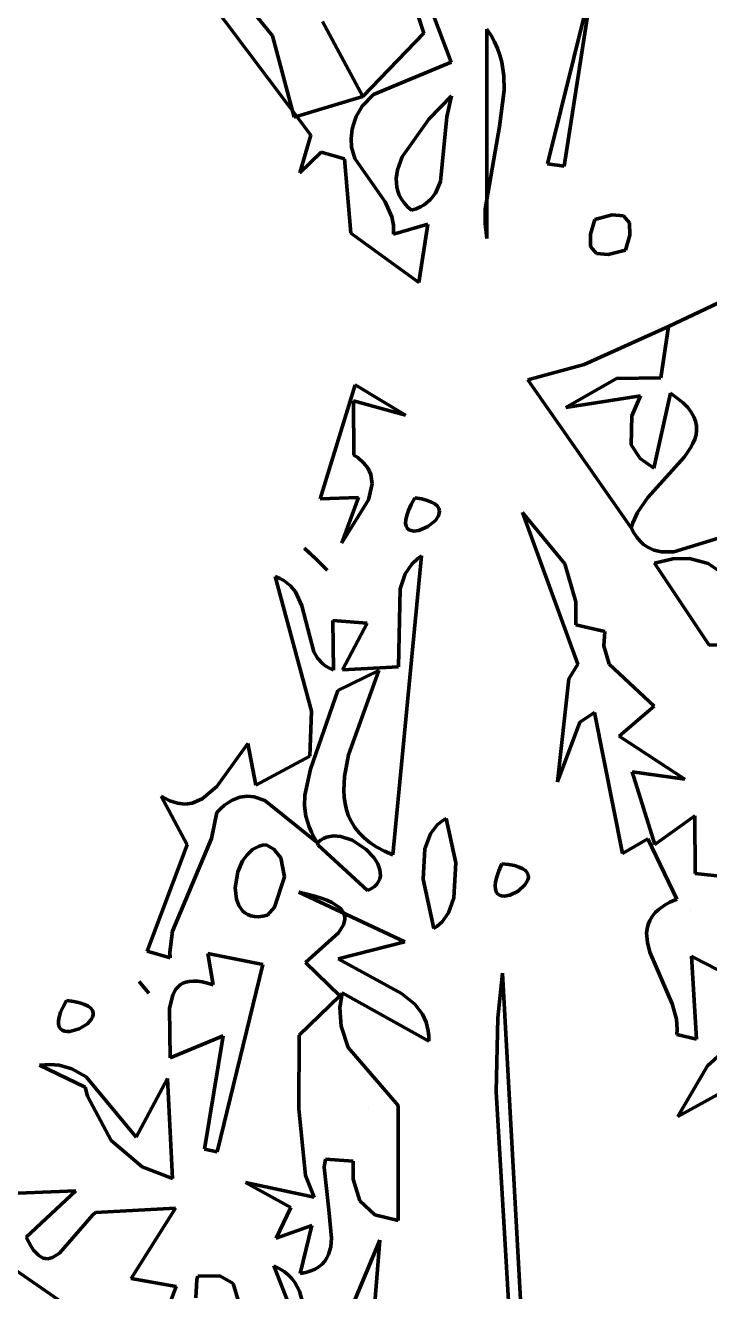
# Model space of a CAD drawing. Header units: millimetres. Extents: x 0 to 10.4, y 0 to 8.2.
# Drawn here: x 9.227 to 9.641, y 1.764 to 2.532 of the extents above; entities that cross this region are included whole.
import ezdxf

# ---------------------------------------------------------------- set-up
doc = ezdxf.new("R2010")
doc.units = ezdxf.units.MM
for name, color, linetype, lineweight in [('color#000000ff', 7, 'CONTINUOUS', 100), ('color#929292ff', 7, 'CONTINUOUS', 100), ('color#ffffffff', 7, 'CONTINUOUS', 100)]:
    doc.layers.add(name, color=color, linetype=linetype, lineweight=lineweight)

msp = doc.modelspace()

# ---------------------------------------------------------------- linework, layer by layer
at = {"layer": 'color#000000ff'}
for p, q in [((9.39968, 2.46523), (9.29667, 2.60199)), ((9.46821, 2.52707), (9.44511, 2.59799)), ((9.35009, 2.55803), (9.37653, 2.52542)), ((9.46698, 2.55631), (9.48471, 2.5094)), ((9.54321, 2.44785), (9.56726, 2.54451)), ((9.56822, 2.54257), (9.55318, 2.44632)), ((9.43113, 2.48864), (9.46821, 2.52707)), ((9.50631, 2.5295), (9.50893, 2.52562)), ((9.50645, 2.40246), (9.50631, 2.5295)), ((9.50893, 2.52562), (9.51113, 2.52167)), ((9.37653, 2.52542), (9.38962, 2.47614)), ((9.51113, 2.52167), (9.51293, 2.51766)), ((9.51293, 2.51766), (9.51436, 2.51359)), ((9.51436, 2.51359), (9.51545, 2.50946)), ((9.48471, 2.5094), (9.43767, 2.4898)), ((9.51545, 2.50946), (9.51669, 2.50105)), ((9.51669, 2.50105), (9.51688, 2.49244)), ((9.38962, 2.47614), (9.43113, 2.48864)), ((9.43767, 2.4898), (9.43088, 2.48284)), ((9.47133, 2.47477), (9.4849, 2.48899)), ((9.4849, 2.48899), (9.48224, 2.47634)), ((9.51688, 2.49244), (9.51407, 2.47032)), ((9.43088, 2.48284), (9.42722, 2.47652)), ((9.42722, 2.47652), (9.42559, 2.47171)), ((9.45514, 2.452), (9.47133, 2.47477)), ((9.48224, 2.47634), (9.47828, 2.43698)), ((9.3931, 2.44229), (9.39968, 2.46523)), ((9.42479, 2.4687), (9.42406, 2.4631)), ((9.42559, 2.47171), (9.42479, 2.4687)), ((9.51407, 2.47032), (9.50529, 2.42035)), ((9.42406, 2.4631), (9.42438, 2.45798)), ((9.42438, 2.45798), (9.42646, 2.45103)), ((9.40588, 2.45487), (9.3931, 2.44229)), ((9.42014, 2.45078), (9.40588, 2.45487)), ((9.42399, 2.40569), (9.42014, 2.45078)), ((9.42646, 2.45103), (9.44482, 2.42477)), ((9.45224, 2.44406), (9.45514, 2.452)), ((9.45145, 2.43884), (9.45224, 2.44406)), ((9.55318, 2.44632), (9.54321, 2.44785)), ((9.45175, 2.43372), (9.45145, 2.43884)), ((9.45236, 2.43123), (9.45175, 2.43372)), ((9.47828, 2.43698), (9.47522, 2.43009)), ((9.4533, 2.42878), (9.45236, 2.43123)), ((9.45458, 2.42639), (9.4533, 2.42878)), ((9.45624, 2.42406), (9.45458, 2.42639)), ((9.47226, 2.4262), (9.46842, 2.42298)), ((9.47522, 2.43009), (9.47226, 2.4262)), ((9.44482, 2.42477), (9.44889, 2.41573)), ((9.45828, 2.4218), (9.45624, 2.42406)), ((9.46074, 2.41962), (9.45828, 2.4218)), ((9.46357, 2.42052), (9.46074, 2.41962)), ((9.46613, 2.42165), (9.46357, 2.42052)), ((9.46842, 2.42298), (9.46613, 2.42165)), ((9.50529, 2.42035), (9.50535, 2.41135)), ((9.44889, 2.41573), (9.44986, 2.41066)), ((9.44986, 2.41066), (9.4499, 2.40513)), ((9.4499, 2.40513), (9.47066, 2.41123)), ((9.47066, 2.41123), (9.46523, 2.37592)), ((9.50535, 2.41135), (9.50645, 2.40246)), ((9.46523, 2.37592), (9.42399, 2.40569)), ((9.56534, 2.32606), (9.61644, 2.34917)), ((9.61644, 2.34917), (9.61185, 2.31806)), ((9.53131, 2.3168), (9.56534, 2.32606)), ((9.40537, 2.24469), (9.42659, 2.31378)), ((9.42659, 2.31378), (9.45717, 2.2955)), ((9.59392, 2.22706), (9.53131, 2.3168)), ((9.58507, 2.31774), (9.55434, 2.30002)), ((9.61185, 2.31806), (9.58507, 2.31774)), ((9.45717, 2.2955), (9.4256, 2.30409)), ((9.4256, 2.30409), (9.4258, 2.27123)), ((9.55434, 2.30002), (9.59957, 2.30717)), ((9.59957, 2.30717), (9.59433, 2.29506)), ((9.60764, 2.26327), (9.61768, 2.30872)), ((9.61768, 2.30872), (9.62186, 2.30579)), ((9.62186, 2.30579), (9.62534, 2.30291)), ((9.62534, 2.30291), (9.62815, 2.30006)), ((9.62815, 2.30006), (9.63034, 2.29725)), ((9.63034, 2.29725), (9.63193, 2.29447)), ((9.59433, 2.29506), (9.59396, 2.27747)), ((9.63193, 2.29447), (9.63298, 2.29172)), ((9.63298, 2.29172), (9.63351, 2.289)), ((9.63351, 2.289), (9.63357, 2.28629)), ((9.63243, 2.28093), (9.6313, 2.27826)), ((9.6332, 2.28361), (9.63243, 2.28093)), ((9.63357, 2.28629), (9.6332, 2.28361)), ((9.59396, 2.27747), (9.59936, 2.26918)), ((9.62986, 2.2756), (9.62616, 2.27027)), ((9.6313, 2.27826), (9.62986, 2.2756)), ((9.4258, 2.27123), (9.42812, 2.26968)), ((9.42812, 2.26968), (9.43184, 2.26644)), ((9.43184, 2.26644), (9.43444, 2.26302)), ((9.59936, 2.26918), (9.60764, 2.26327)), ((9.62616, 2.27027), (9.60396, 2.24543)), ((9.43444, 2.26302), (9.43604, 2.25945)), ((9.43604, 2.25945), (9.43679, 2.25385)), ((9.43679, 2.25385), (9.43456, 2.24416)), ((9.42858, 2.24561), (9.40537, 2.24469)), ((9.41856, 2.21805), (9.42858, 2.24561)), ((9.43456, 2.24416), (9.41856, 2.21805)), ((9.60396, 2.24543), (9.59777, 2.2365)), ((9.52807, 2.23645), (9.55368, 2.20535)), ((9.56156, 2.14452), (9.52807, 2.23645)), ((9.59777, 2.2365), (9.59488, 2.23027)), ((9.59488, 2.23027), (9.59392, 2.22706)), ((9.46674, 2.21024), (9.4495, 2.02898)), ((9.45686, 2.19921), (9.46087, 2.20514)), ((9.46087, 2.20514), (9.46456, 2.20864)), ((9.46456, 2.20864), (9.46674, 2.21024)), ((9.55368, 2.20535), (9.5603, 2.18227)), ((9.60814, 2.20568), (9.61907, 2.20836)), ((9.64123, 2.15596), (9.60814, 2.20568)), ((9.61907, 2.20836), (9.62918, 2.20852)), ((9.62918, 2.20852), (9.64059, 2.20554)), ((9.64059, 2.20554), (9.65413, 2.19628)), ((9.40011, 2.11604), (9.37806, 2.19755)), ((9.37806, 2.19755), (9.38081, 2.19643)), ((9.38081, 2.19643), (9.38325, 2.19513)), ((9.45382, 2.19026), (9.45686, 2.19921)), ((9.38325, 2.19513), (9.38729, 2.19205)), ((9.38729, 2.19205), (9.39037, 2.18841)), ((9.39037, 2.18841), (9.39433, 2.17989)), ((9.45283, 2.14282), (9.45382, 2.19026)), ((9.5603, 2.18227), (9.56033, 2.16833)), ((9.39433, 2.17989), (9.40142, 2.15202)), ((9.4135, 2.1409), (9.41313, 2.17093)), ((9.41313, 2.17093), (9.43385, 2.16936)), ((9.43385, 2.16936), (9.41896, 2.14097)), ((9.56033, 2.16833), (9.57801, 2.16438)), ((9.57801, 2.16438), (9.57737, 2.15567)), ((9.70397, 2.15856), (9.64123, 2.15596)), ((9.40142, 2.15202), (9.40376, 2.14815)), ((9.57737, 2.15567), (9.58053, 2.14453)), ((9.40376, 2.14815), (9.4069, 2.14478)), ((9.4069, 2.14478), (9.40882, 2.14332)), ((9.40882, 2.14332), (9.41102, 2.14202)), ((9.41102, 2.14202), (9.4135, 2.1409)), ((9.41896, 2.14097), (9.45283, 2.14282)), ((9.55617, 2.13553), (9.56156, 2.14452)), ((9.58053, 2.14453), (9.60774, 2.11909)), ((9.44095, 2.14056), (9.41606, 2.12848)), ((9.43801, 2.13274), (9.44095, 2.14056)), ((9.54924, 2.0731), (9.55617, 2.13553)), ((9.41606, 2.12848), (9.39941, 2.08082)), ((9.4225, 2.08946), (9.43801, 2.13274)), ((9.60774, 2.11909), (9.58655, 2.10089)), ((9.39904, 2.08879), (9.40011, 2.11604)), ((9.57158, 2.11512), (9.56271, 2.10942)), ((9.58871, 2.02974), (9.57158, 2.11512)), ((9.56271, 2.10942), (9.54924, 2.0731)), ((9.34274, 2.07035), (9.36155, 2.09651)), ((9.36155, 2.09651), (9.36638, 2.07112)), ((9.58655, 2.10089), (9.62646, 2.07487)), ((9.36638, 2.07112), (9.39904, 2.08879)), ((9.42007, 2.07641), (9.4225, 2.08946)), ((9.39941, 2.08082), (9.39604, 2.06503)), ((9.41965, 2.06801), (9.42007, 2.07641)), ((9.62646, 2.07487), (9.59447, 2.07931)), ((9.59447, 2.07931), (9.60832, 2.03521)), ((9.33377, 2.06283), (9.34274, 2.07035)), ((9.39604, 2.06503), (9.39593, 2.05869)), ((9.41988, 2.06394), (9.41965, 2.06801)), ((9.32473, 2.03498), (9.30905, 2.06458)), ((9.30905, 2.06458), (9.31163, 2.06299)), ((9.31163, 2.06299), (9.31414, 2.06173)), ((9.31414, 2.06173), (9.31894, 2.06015)), ((9.31894, 2.06015), (9.32348, 2.05972)), ((9.32348, 2.05972), (9.32777, 2.06031)), ((9.32777, 2.06031), (9.33377, 2.06283)), ((9.34744, 2.05906), (9.34509, 2.05703)), ((9.34976, 2.06074), (9.34744, 2.05906)), ((9.35205, 2.06208), (9.34976, 2.06074)), ((9.35657, 2.06382), (9.35205, 2.06208)), ((9.36101, 2.06441), (9.35657, 2.06382)), ((9.36536, 2.064), (9.36101, 2.06441)), ((9.37176, 2.0618), (9.36536, 2.064)), ((9.40378, 2.03627), (9.37176, 2.0618)), ((9.39593, 2.05869), (9.39674, 2.05232)), ((9.42044, 2.05998), (9.41988, 2.06394)), ((9.42135, 2.05613), (9.42044, 2.05998)), ((9.34272, 2.05462), (9.33946, 2.03881)), ((9.34509, 2.05703), (9.34272, 2.05462)), ((9.39674, 2.05232), (9.39863, 2.04593)), ((9.42263, 2.05242), (9.42135, 2.05613)), ((9.42431, 2.04885), (9.42263, 2.05242)), ((9.60832, 2.03521), (9.63252, 2.05255)), ((9.63252, 2.05255), (9.63273, 2.01765)), ((9.39863, 2.04593), (9.40002, 2.04272)), ((9.40002, 2.04272), (9.40173, 2.0395)), ((9.42642, 2.04544), (9.42431, 2.04885)), ((9.42899, 2.04219), (9.42642, 2.04544)), ((9.43203, 2.03913), (9.42899, 2.04219)), ((9.30058, 1.97058), (9.32473, 2.03498)), ((9.33946, 2.03881), (9.31588, 1.98268)), ((9.3683, 2.03415), (9.37043, 2.03476)), ((9.37043, 2.03476), (9.37267, 2.03506)), ((9.37267, 2.03506), (9.37728, 2.03229)), ((9.40173, 2.0395), (9.40378, 2.03627)), ((9.40378, 2.03627), (9.40548, 2.03775)), ((9.40419, 2.03476), (9.40378, 2.03627)), ((9.43413, 2.00729), (9.40419, 2.03476)), ((9.40548, 2.03775), (9.40732, 2.03888)), ((9.40732, 2.03888), (9.40929, 2.03968)), ((9.40929, 2.03968), (9.41351, 2.0404)), ((9.41351, 2.0404), (9.41797, 2.04003)), ((9.41797, 2.04003), (9.42474, 2.03779)), ((9.42474, 2.03779), (9.43302, 2.03241)), ((9.43558, 2.03627), (9.43203, 2.03913)), ((9.43966, 2.03362), (9.43558, 2.03627)), ((9.6039, 2.03872), (9.58871, 2.02974)), ((9.62149, 2.00202), (9.6039, 2.03872)), ((9.35836, 2.0252), (9.36111, 2.02901)), ((9.36111, 2.02901), (9.36443, 2.03206)), ((9.36443, 2.03206), (9.3683, 2.03415)), ((9.37728, 2.03229), (9.38142, 2.02715)), ((9.38142, 2.02715), (9.38382, 2.01565)), ((9.43302, 2.03241), (9.43792, 2.02723)), ((9.43792, 2.02723), (9.44024, 2.02351)), ((9.44429, 2.03118), (9.43966, 2.03362)), ((9.4495, 2.02898), (9.44429, 2.03118)), ((9.3554, 2.01852), (9.35836, 2.0252)), ((9.44024, 2.02351), (9.44161, 2.01976)), ((9.44161, 2.01976), (9.44185, 2.01611)), ((9.35381, 2.00892), (9.3554, 2.01852)), ((9.38382, 2.01565), (9.37776, 1.99727)), ((9.4408, 2.01271), (9.43974, 2.01116)), ((9.4415, 2.01437), (9.4408, 2.01271)), ((9.44185, 2.01611), (9.4415, 2.01437)), ((9.63273, 2.01765), (9.66295, 2.01427)), ((9.35454, 2.00213), (9.35381, 2.00892)), ((9.39242, 2.00628), (9.45677, 1.97623)), ((9.39755, 2.00512), (9.39242, 2.00628)), ((9.40208, 2.00391), (9.39755, 2.00512)), ((9.40604, 2.00265), (9.40208, 2.00391)), ((9.43642, 2.00843), (9.43413, 2.00729)), ((9.43829, 2.00973), (9.43642, 2.00843)), ((9.43974, 2.01116), (9.43829, 2.00973)), ((9.35601, 1.99819), (9.35454, 2.00213)), ((9.35831, 1.99497), (9.35601, 1.99819)), ((9.37776, 1.99727), (9.37338, 1.99235)), ((9.40945, 2.00135), (9.40604, 2.00265)), ((9.41235, 2), (9.40945, 2.00135)), ((9.41475, 1.99861), (9.41235, 2)), ((9.41669, 1.99719), (9.41475, 1.99861)), ((9.41819, 1.99573), (9.41669, 1.99719)), ((9.60848, 1.99387), (9.61089, 1.99608)), ((9.61089, 1.99608), (9.61384, 1.99818)), ((9.61384, 1.99818), (9.61736, 2.00016)), ((9.61736, 2.00016), (9.62149, 2.00202)), ((9.35978, 1.99369), (9.35831, 1.99497)), ((9.36147, 1.99267), (9.35978, 1.99369)), ((9.36338, 1.99193), (9.36147, 1.99267)), ((9.36553, 1.99151), (9.36338, 1.99193)), ((9.3679, 1.99142), (9.36553, 1.99151)), ((9.37052, 1.99169), (9.3679, 1.99142)), ((9.37338, 1.99235), (9.37052, 1.99169)), ((9.41928, 1.99424), (9.41819, 1.99573)), ((9.41999, 1.99273), (9.41928, 1.99424)), ((9.41953, 1.98649), (9.42036, 1.98964)), ((9.42034, 1.9912), (9.41999, 1.99273)), ((9.42036, 1.98964), (9.42034, 1.9912)), ((9.60412, 1.98663), (9.60512, 1.98914)), ((9.60512, 1.98914), (9.60657, 1.99156)), ((9.60657, 1.99156), (9.60848, 1.99387)), ((9.62979, 1.99521), (9.62979, 1.99521)), ((9.31588, 1.98268), (9.3143, 1.96991)), ((9.39638, 1.96364), (9.41647, 1.98171)), ((9.41647, 1.98171), (9.41953, 1.98649)), ((9.60326, 1.98135), (9.6035, 1.98403)), ((9.60372, 1.97577), (9.60326, 1.98135)), ((9.6035, 1.98403), (9.60412, 1.98663)), ((9.45677, 1.97623), (9.41636, 1.96597)), ((9.60522, 1.96994), (9.60372, 1.97577)), ((9.31435, 1.96658), (9.30058, 1.97058)), ((9.3143, 1.96991), (9.31435, 1.96658)), ((9.33717, 1.96904), (9.37065, 1.96246)), ((9.34047, 1.95003), (9.33717, 1.96904)), ((9.41636, 1.96597), (9.45467, 1.94486)), ((9.6187, 1.93868), (9.60522, 1.96994)), ((9.6319, 1.96673), (9.63049, 1.96746)), ((9.63049, 1.96746), (9.63345, 1.91713)), ((9.68335, 1.94029), (9.6319, 1.96673)), ((9.37065, 1.96246), (9.343, 1.84889)), ((9.41719, 1.9435), (9.39638, 1.96364)), ((9.29561, 1.95213), (9.30156, 1.94498)), ((9.29911, 1.94792), (9.29561, 1.95213)), ((9.3179, 1.94749), (9.32049, 1.95008)), ((9.32049, 1.95008), (9.32209, 1.95105)), ((9.32209, 1.95105), (9.32393, 1.95178)), ((9.32393, 1.95178), (9.326, 1.95224)), ((9.326, 1.95224), (9.32833, 1.95243)), ((9.32833, 1.95243), (9.33093, 1.95232)), ((9.33093, 1.95232), (9.3338, 1.9519)), ((9.3338, 1.9519), (9.33698, 1.95114)), ((9.33698, 1.95114), (9.34047, 1.95003)), ((9.51316, 1.93018), (9.51582, 1.95711)), ((9.51582, 1.95711), (9.53034, 1.6953)), ((9.30156, 1.94498), (9.29911, 1.94792)), ((9.31411, 1.9358), (9.31605, 1.94415)), ((9.31605, 1.94415), (9.3179, 1.94749)), ((9.39255, 1.91951), (9.41719, 1.9435)), ((9.41867, 1.94519), (9.41729, 1.93617)), ((9.47119, 1.91606), (9.41867, 1.94519)), ((9.45467, 1.94486), (9.46282, 1.93831)), ((9.31435, 1.90595), (9.31411, 1.9358)), ((9.41729, 1.93617), (9.41801, 1.92497)), ((9.46282, 1.93831), (9.46744, 1.93226)), ((9.62131, 1.92921), (9.6187, 1.93868)), ((9.64012, 1.90103), (9.68335, 1.94029)), ((9.46744, 1.93226), (9.46959, 1.92754)), ((9.46959, 1.92754), (9.47088, 1.92216)), ((9.51205, 1.88526), (9.51316, 1.93018)), ((9.62182, 1.92304), (9.62131, 1.92921)), ((9.34663, 1.9193), (9.31435, 1.90595)), ((9.33533, 1.85054), (9.34663, 1.9193)), ((9.39238, 1.87496), (9.39255, 1.91951)), ((9.41801, 1.92497), (9.4223, 1.91217)), ((9.47088, 1.92216), (9.47116, 1.91921)), ((9.47116, 1.91921), (9.47119, 1.91606)), ((9.6216, 1.92001), (9.62182, 1.92304)), ((9.63345, 1.91713), (9.6216, 1.92001)), ((9.4223, 1.91217), (9.45269, 1.87702)), ((9.23523, 1.90143), (9.24151, 1.90182)), ((9.26284, 1.88814), (9.23523, 1.90143)), ((9.24151, 1.90182), (9.2472, 1.90137)), ((9.2472, 1.90137), (9.25478, 1.8993)), ((9.25478, 1.8993), (9.26341, 1.89436)), ((9.62211, 1.87032), (9.64012, 1.90103)), ((9.26341, 1.89436), (9.29377, 1.85779)), ((9.29377, 1.85779), (9.31273, 1.89341)), ((9.31273, 1.89341), (9.31579, 1.83263)), ((9.66028, 1.89128), (9.62211, 1.87032)), ((9.26435, 1.88267), (9.26284, 1.88814)), ((9.27871, 1.85585), (9.26435, 1.88267)), ((9.52328, 1.69643), (9.51205, 1.88526)), ((9.39648, 1.83449), (9.39238, 1.87496)), ((9.43467, 1.87494), (9.43467, 1.87494)), ((9.45269, 1.87702), (9.45268, 1.80729)), ((9.29741, 1.83987), (9.27871, 1.85585)), ((9.343, 1.84889), (9.33533, 1.85054)), ((9.40852, 1.84435), (9.40779, 1.83955)), ((9.42534, 1.84321), (9.40852, 1.84435)), ((9.42533, 1.8324), (9.42534, 1.84321)), ((9.31579, 1.83263), (9.29741, 1.83987)), ((9.40779, 1.83955), (9.41058, 1.81383)), ((9.38755, 1.81509), (9.36004, 1.83033)), ((9.36004, 1.83033), (9.40166, 1.82133)), ((9.40166, 1.82133), (9.39648, 1.83449)), ((9.42941, 1.8191), (9.42533, 1.8324)), ((9.20583, 1.82319), (9.2573, 1.8252)), ((9.2573, 1.8252), (9.22718, 1.79724)), ((9.26758, 1.81078), (9.26908, 1.81213)), ((9.26908, 1.81213), (9.3176, 1.81467)), ((9.3176, 1.81467), (9.29084, 1.77201)), ((9.37868, 1.79652), (9.38755, 1.81509)), ((9.41058, 1.81383), (9.41227, 1.79652)), ((9.43852, 1.81073), (9.42941, 1.8191)), ((9.24743, 1.78748), (9.26758, 1.81078)), ((9.40037, 1.80433), (9.37868, 1.79652)), ((9.39333, 1.77507), (9.40037, 1.80433)), ((9.45268, 1.80729), (9.43852, 1.81073)), ((9.22718, 1.79724), (9.22868, 1.79417)), ((9.41227, 1.79652), (9.41178, 1.79135)), ((9.301, 1.72176), (9.1999, 1.79158)), ((9.22868, 1.79417), (9.23018, 1.79155)), ((9.23018, 1.79155), (9.23166, 1.78937)), ((9.23166, 1.78937), (9.23313, 1.78759)), ((9.41178, 1.79135), (9.41046, 1.78667)), ((9.42502, 1.75578), (9.44162, 1.79538)), ((9.44162, 1.79538), (9.43423, 1.70503)), ((9.23313, 1.78759), (9.23459, 1.7862)), ((9.23459, 1.7862), (9.23604, 1.78517)), ((9.23604, 1.78517), (9.23749, 1.78449)), ((9.23749, 1.78449), (9.24035, 1.78406)), ((9.24035, 1.78406), (9.24319, 1.78475)), ((9.24319, 1.78475), (9.24743, 1.78748)), ((9.40814, 1.78259), (9.40654, 1.78081)), ((9.40944, 1.78455), (9.40814, 1.78259)), ((9.41046, 1.78667), (9.40944, 1.78455)), ((9.33064, 1.77155), (9.33111, 1.77347)), ((9.33111, 1.77347), (9.34446, 1.77379)), ((9.34446, 1.77379), (9.35257, 1.76916)), ((9.39202, 1.74206), (9.37727, 1.77979)), ((9.37727, 1.77979), (9.38059, 1.7782)), ((9.38059, 1.7782), (9.38349, 1.77637)), ((9.38349, 1.77637), (9.38599, 1.77432)), ((9.38599, 1.77432), (9.38814, 1.77209)), ((9.39674, 1.77575), (9.39333, 1.77507)), ((9.39975, 1.77668), (9.39674, 1.77575)), ((9.40237, 1.77784), (9.39975, 1.77668)), ((9.40463, 1.77922), (9.40237, 1.77784)), ((9.40654, 1.78081), (9.40463, 1.77922)), ((9.29084, 1.77201), (9.31804, 1.76728)), ((9.31804, 1.76728), (9.301, 1.72176)), ((9.32992, 1.7604), (9.33064, 1.77155)), ((9.35257, 1.76916), (9.35545, 1.75956)), ((9.38814, 1.77209), (9.38996, 1.76968)), ((9.38996, 1.76968), (9.39275, 1.76439)), ((9.39275, 1.76439), (9.39531, 1.75559))]:
    msp.add_line(p, q, dxfattribs=at)
at = {"layer": 'color#929292ff'}
for p, q in [((9.44511, 2.59799), (9.46821, 2.52707)), ((9.43113, 2.48864), (9.40678, 2.53399)), ((9.46821, 2.52707), (9.43113, 2.48864)), ((9.56921, 2.4052), (9.57181, 2.41412)), ((9.57181, 2.41412), (9.58228, 2.41689)), ((9.58228, 2.41689), (9.5893, 2.41621)), ((9.5893, 2.41621), (9.59287, 2.41207)), ((9.59287, 2.41207), (9.59299, 2.40446)), ((9.56929, 2.39764), (9.56921, 2.4052)), ((9.59299, 2.40446), (9.59046, 2.39548)), ((9.57286, 2.3935), (9.56929, 2.39764)), ((9.59046, 2.39548), (9.57991, 2.39278)), ((9.57991, 2.39278), (9.57286, 2.3935)), ((9.61644, 2.34917), (9.64678, 2.36344)), ((9.61185, 2.31806), (9.61644, 2.34917)), ((9.55434, 2.30002), (9.58507, 2.31774)), ((9.58507, 2.31774), (9.61185, 2.31806)), ((9.59957, 2.30717), (9.55434, 2.30002)), ((9.59433, 2.29506), (9.59957, 2.30717)), ((9.61768, 2.30872), (9.60764, 2.26327)), ((9.62186, 2.30579), (9.61768, 2.30872)), ((9.62534, 2.30291), (9.62186, 2.30579)), ((9.62815, 2.30006), (9.62534, 2.30291)), ((9.63034, 2.29725), (9.62815, 2.30006)), ((9.63193, 2.29447), (9.63034, 2.29725)), ((9.59396, 2.27747), (9.59433, 2.29506)), ((9.63298, 2.29172), (9.63193, 2.29447)), ((9.63351, 2.289), (9.63298, 2.29172)), ((9.63357, 2.28629), (9.63351, 2.289)), ((9.6313, 2.27826), (9.63243, 2.28093)), ((9.63243, 2.28093), (9.6332, 2.28361)), ((9.6332, 2.28361), (9.63357, 2.28629)), ((9.59936, 2.26918), (9.59396, 2.27747)), ((9.62616, 2.27027), (9.62986, 2.2756)), ((9.62986, 2.2756), (9.6313, 2.27826)), ((9.60764, 2.26327), (9.59936, 2.26918)), ((9.60396, 2.24543), (9.62616, 2.27027)), ((9.46052, 2.2412), (9.46277, 2.24532)), ((9.46277, 2.24532), (9.46689, 2.24466)), ((9.46689, 2.24466), (9.47027, 2.2438)), ((9.47027, 2.2438), (9.47294, 2.24278)), ((9.47294, 2.24278), (9.47496, 2.2416)), ((9.47496, 2.2416), (9.47639, 2.24031)), ((9.59777, 2.2365), (9.60396, 2.24543)), ((9.45725, 2.23199), (9.45781, 2.23456)), ((9.45781, 2.23456), (9.45888, 2.23763)), ((9.45888, 2.23763), (9.46052, 2.2412)), ((9.47712, 2.23451), (9.47522, 2.23162)), ((9.47639, 2.24031), (9.47727, 2.23893)), ((9.47758, 2.236), (9.47712, 2.23451)), ((9.47727, 2.23893), (9.47765, 2.23748)), ((9.47765, 2.23748), (9.47758, 2.236)), ((9.59488, 2.23027), (9.59777, 2.2365)), ((9.45716, 2.22987), (9.45725, 2.23199)), ((9.45748, 2.22819), (9.45716, 2.22987)), ((9.45817, 2.22691), (9.45748, 2.22819)), ((9.45917, 2.226), (9.45817, 2.22691)), ((9.47066, 2.2279), (9.46527, 2.2256)), ((9.47522, 2.23162), (9.47066, 2.2279)), ((9.59392, 2.22706), (9.59488, 2.23027)), ((9.59556, 2.22404), (9.59392, 2.22706)), ((9.46043, 2.22545), (9.45917, 2.226)), ((9.4619, 2.22521), (9.46043, 2.22545)), ((9.46527, 2.2256), (9.4619, 2.22521)), ((9.59732, 2.22143), (9.59556, 2.22404)), ((9.59918, 2.21918), (9.59732, 2.22143)), ((9.60115, 2.2173), (9.59918, 2.21918)), ((9.6495, 2.2216), (9.61981, 2.2126)), ((9.40273, 2.20825), (9.39578, 2.21477)), ((9.39578, 2.21477), (9.39614, 2.21443)), ((9.39614, 2.21443), (9.40273, 2.20825)), ((9.60321, 2.21576), (9.60115, 2.2173)), ((9.6076, 2.21359), (9.60321, 2.21576)), ((9.6123, 2.21252), (9.6076, 2.21359)), ((9.61981, 2.2126), (9.6123, 2.21252)), ((9.40273, 2.20825), (9.40959, 2.2015)), ((9.40923, 2.20186), (9.40273, 2.20825)), ((9.40959, 2.2015), (9.40923, 2.20186)), ((9.47621, 2.04703), (9.47973, 2.04982)), ((9.47973, 2.04982), (9.48175, 2.05094)), ((9.48175, 2.05094), (9.48757, 2.02404)), ((9.47218, 2.04162), (9.47621, 2.04703)), ((9.4689, 2.03264), (9.47218, 2.04162)), ((9.46779, 2.01411), (9.4689, 2.03264)), ((9.48757, 2.02404), (9.48639, 2.00278)), ((9.5124, 2.01568), (9.51365, 2.01924)), ((9.51365, 2.01924), (9.51547, 2.02337)), ((9.51547, 2.02337), (9.51973, 2.02299)), ((9.51973, 2.02299), (9.52325, 2.02237)), ((9.52325, 2.02237), (9.52609, 2.02154)), ((9.52609, 2.02154), (9.52828, 2.02053)), ((9.52828, 2.02053), (9.52988, 2.01937)), ((9.52988, 2.01937), (9.53093, 2.01808)), ((9.47421, 1.98424), (9.46779, 2.01411)), ((9.5114, 2.01012), (9.51167, 2.01265)), ((9.51167, 2.01265), (9.5124, 2.01568)), ((9.5313, 2.01379), (9.5297, 2.01087)), ((9.53093, 2.01808), (9.53149, 2.0167)), ((9.53159, 2.01526), (9.5313, 2.01379)), ((9.53149, 2.0167), (9.53159, 2.01526)), ((9.51155, 2.00806), (9.5114, 2.01012)), ((9.51207, 2.00645), (9.51155, 2.00806)), ((9.51292, 2.00525), (9.51207, 2.00645)), ((9.51403, 2.00444), (9.51292, 2.00525)), ((9.51538, 2.00398), (9.51403, 2.00444)), ((9.5169, 2.00384), (9.51538, 2.00398)), ((9.52029, 2.00442), (9.5169, 2.00384)), ((9.52549, 2.00699), (9.52029, 2.00442)), ((9.5297, 2.01087), (9.52549, 2.00699)), ((9.48639, 2.00278), (9.48319, 1.99374)), ((9.47938, 1.98826), (9.47609, 1.9854)), ((9.48319, 1.99374), (9.47938, 1.98826)), ((9.47609, 1.9854), (9.47421, 1.98424)), ((9.24804, 1.93348), (9.24955, 1.93682)), ((9.24955, 1.93682), (9.25167, 1.94066)), ((9.25167, 1.94066), (9.25603, 1.94002)), ((9.25603, 1.94002), (9.25963, 1.9392)), ((9.25963, 1.9392), (9.26249, 1.93822)), ((9.26249, 1.93822), (9.26469, 1.93711)), ((9.26469, 1.93711), (9.26626, 1.93589)), ((9.26626, 1.93589), (9.26727, 1.93459)), ((9.26727, 1.93459), (9.26775, 1.93323)), ((9.24666, 1.92821), (9.2471, 1.93062)), ((9.24669, 1.92622), (9.24666, 1.92821)), ((9.2471, 1.93062), (9.24804, 1.93348)), ((9.26662, 1.92907), (9.26422, 1.92649)), ((9.26738, 1.93045), (9.26662, 1.92907)), ((9.26777, 1.93184), (9.26738, 1.93045)), ((9.26775, 1.93323), (9.26777, 1.93184)), ((9.24713, 1.92464), (9.24669, 1.92622)), ((9.24793, 1.92344), (9.24713, 1.92464)), ((9.24903, 1.92258), (9.24793, 1.92344)), ((9.25039, 1.92206), (9.24903, 1.92258)), ((9.25195, 1.92183), (9.25039, 1.92206)), ((9.25366, 1.92187), (9.25195, 1.92183)), ((9.25918, 1.9234), (9.25366, 1.92187)), ((9.26422, 1.92649), (9.25918, 1.9234))]:
    msp.add_line(p, q, dxfattribs=at)
at = {"layer": 'color#ffffffff'}
for p, q in [((9.29667, 2.60199), (9.39968, 2.46523)), ((9.37653, 2.52542), (9.35009, 2.55803)), ((9.48471, 2.5094), (9.46698, 2.55631)), ((9.56726, 2.54451), (9.54321, 2.44785)), ((9.55318, 2.44632), (9.56822, 2.54257)), ((9.40678, 2.53399), (9.43113, 2.48864)), ((9.50631, 2.5295), (9.50645, 2.40246)), ((9.50893, 2.52562), (9.50631, 2.5295)), ((9.51113, 2.52167), (9.50893, 2.52562)), ((9.38962, 2.47614), (9.37653, 2.52542)), ((9.51293, 2.51766), (9.51113, 2.52167)), ((9.51436, 2.51359), (9.51293, 2.51766)), ((9.51545, 2.50946), (9.51436, 2.51359)), ((9.43767, 2.4898), (9.48471, 2.5094)), ((9.51669, 2.50105), (9.51545, 2.50946)), ((9.51688, 2.49244), (9.51669, 2.50105)), ((9.43113, 2.48864), (9.38962, 2.47614)), ((9.43088, 2.48284), (9.43767, 2.4898)), ((9.4849, 2.48899), (9.47133, 2.47477)), ((9.48224, 2.47634), (9.4849, 2.48899)), ((9.51407, 2.47032), (9.51688, 2.49244)), ((9.42722, 2.47652), (9.43088, 2.48284)), ((9.42559, 2.47171), (9.42722, 2.47652)), ((9.47133, 2.47477), (9.45514, 2.452)), ((9.47828, 2.43698), (9.48224, 2.47634)), ((9.39968, 2.46523), (9.3931, 2.44229)), ((9.42406, 2.4631), (9.42479, 2.4687)), ((9.42479, 2.4687), (9.42559, 2.47171)), ((9.50529, 2.42035), (9.51407, 2.47032)), ((9.42438, 2.45798), (9.42406, 2.4631)), ((9.42646, 2.45103), (9.42438, 2.45798)), ((9.3931, 2.44229), (9.40588, 2.45487)), ((9.40588, 2.45487), (9.42014, 2.45078)), ((9.42014, 2.45078), (9.42399, 2.40569)), ((9.44482, 2.42477), (9.42646, 2.45103)), ((9.45514, 2.452), (9.45224, 2.44406)), ((9.45224, 2.44406), (9.45145, 2.43884)), ((9.54321, 2.44785), (9.55318, 2.44632)), ((9.45145, 2.43884), (9.45175, 2.43372)), ((9.45175, 2.43372), (9.45236, 2.43123)), ((9.47522, 2.43009), (9.47828, 2.43698)), ((9.45236, 2.43123), (9.4533, 2.42878)), ((9.4533, 2.42878), (9.45458, 2.42639)), ((9.45458, 2.42639), (9.45624, 2.42406)), ((9.46842, 2.42298), (9.47226, 2.4262)), ((9.47226, 2.4262), (9.47522, 2.43009)), ((9.44889, 2.41573), (9.44482, 2.42477)), ((9.45624, 2.42406), (9.45828, 2.4218)), ((9.45828, 2.4218), (9.46074, 2.41962)), ((9.46074, 2.41962), (9.46357, 2.42052)), ((9.46357, 2.42052), (9.46613, 2.42165)), ((9.46613, 2.42165), (9.46842, 2.42298)), ((9.50535, 2.41135), (9.50529, 2.42035)), ((9.44986, 2.41066), (9.44889, 2.41573)), ((9.4499, 2.40513), (9.44986, 2.41066)), ((9.47066, 2.41123), (9.4499, 2.40513)), ((9.46523, 2.37592), (9.47066, 2.41123)), ((9.50645, 2.40246), (9.50535, 2.41135)), ((9.57181, 2.41412), (9.56921, 2.4052)), ((9.58228, 2.41689), (9.57181, 2.41412)), ((9.5893, 2.41621), (9.58228, 2.41689)), ((9.59287, 2.41207), (9.5893, 2.41621)), ((9.59299, 2.40446), (9.59287, 2.41207)), ((9.42399, 2.40569), (9.46523, 2.37592)), ((9.56921, 2.4052), (9.56929, 2.39764)), ((9.59046, 2.39548), (9.59299, 2.40446)), ((9.56929, 2.39764), (9.57286, 2.3935)), ((9.57991, 2.39278), (9.59046, 2.39548)), ((9.57286, 2.3935), (9.57991, 2.39278)), ((9.64678, 2.36344), (9.61644, 2.34917)), ((9.61644, 2.34917), (9.56534, 2.32606)), ((9.56534, 2.32606), (9.53131, 2.3168)), ((9.42659, 2.31378), (9.40537, 2.24469)), ((9.45717, 2.2955), (9.42659, 2.31378)), ((9.53131, 2.3168), (9.59392, 2.22706)), ((9.4258, 2.27123), (9.4256, 2.30409)), ((9.4256, 2.30409), (9.45717, 2.2955)), ((9.42812, 2.26968), (9.4258, 2.27123)), ((9.43184, 2.26644), (9.42812, 2.26968)), ((9.43444, 2.26302), (9.43184, 2.26644)), ((9.43604, 2.25945), (9.43444, 2.26302)), ((9.43679, 2.25385), (9.43604, 2.25945)), ((9.43456, 2.24416), (9.43679, 2.25385)), ((9.40537, 2.24469), (9.42858, 2.24561)), ((9.42858, 2.24561), (9.41856, 2.21805)), ((9.41856, 2.21805), (9.43456, 2.24416)), ((9.46277, 2.24532), (9.46052, 2.2412)), ((9.46689, 2.24466), (9.46277, 2.24532)), ((9.47027, 2.2438), (9.46689, 2.24466)), ((9.47294, 2.24278), (9.47027, 2.2438)), ((9.47496, 2.2416), (9.47294, 2.24278)), ((9.47639, 2.24031), (9.47496, 2.2416)), ((9.45781, 2.23456), (9.45725, 2.23199)), ((9.45888, 2.23763), (9.45781, 2.23456)), ((9.46052, 2.2412), (9.45888, 2.23763)), ((9.47522, 2.23162), (9.47712, 2.23451)), ((9.47727, 2.23893), (9.47639, 2.24031)), ((9.47712, 2.23451), (9.47758, 2.236)), ((9.47765, 2.23748), (9.47727, 2.23893)), ((9.47758, 2.236), (9.47765, 2.23748)), ((9.52807, 2.23645), (9.56156, 2.14452)), ((9.55368, 2.20535), (9.52807, 2.23645)), ((9.45725, 2.23199), (9.45716, 2.22987)), ((9.45716, 2.22987), (9.45748, 2.22819)), ((9.45748, 2.22819), (9.45817, 2.22691)), ((9.45817, 2.22691), (9.45917, 2.226)), ((9.46527, 2.2256), (9.47066, 2.2279)), ((9.47066, 2.2279), (9.47522, 2.23162)), ((9.59392, 2.22706), (9.59556, 2.22404)), ((9.45917, 2.226), (9.46043, 2.22545)), ((9.46043, 2.22545), (9.4619, 2.22521)), ((9.4619, 2.22521), (9.46527, 2.2256)), ((9.59556, 2.22404), (9.59732, 2.22143)), ((9.59732, 2.22143), (9.59918, 2.21918)), ((9.59918, 2.21918), (9.60115, 2.2173)), ((9.61981, 2.2126), (9.6495, 2.2216)), ((9.39614, 2.21443), (9.39578, 2.21477)), ((9.39578, 2.21477), (9.40273, 2.20825)), ((9.40273, 2.20825), (9.39614, 2.21443)), ((9.60115, 2.2173), (9.60321, 2.21576)), ((9.60321, 2.21576), (9.6076, 2.21359)), ((9.6076, 2.21359), (9.6123, 2.21252)), ((9.6123, 2.21252), (9.61981, 2.2126)), ((9.40273, 2.20825), (9.40923, 2.20186)), ((9.40959, 2.2015), (9.40273, 2.20825)), ((9.4495, 2.02898), (9.46674, 2.21024)), ((9.46087, 2.20514), (9.45686, 2.19921)), ((9.46456, 2.20864), (9.46087, 2.20514)), ((9.46674, 2.21024), (9.46456, 2.20864)), ((9.5603, 2.18227), (9.55368, 2.20535)), ((9.61907, 2.20836), (9.60814, 2.20568)), ((9.60814, 2.20568), (9.64123, 2.15596)), ((9.62918, 2.20852), (9.61907, 2.20836)), ((9.64059, 2.20554), (9.62918, 2.20852)), ((9.65413, 2.19628), (9.64059, 2.20554)), ((9.38081, 2.19643), (9.37806, 2.19755)), ((9.37806, 2.19755), (9.40011, 2.11604)), ((9.38325, 2.19513), (9.38081, 2.19643)), ((9.40923, 2.20186), (9.40959, 2.2015)), ((9.45686, 2.19921), (9.45382, 2.19026)), ((9.38729, 2.19205), (9.38325, 2.19513)), ((9.39037, 2.18841), (9.38729, 2.19205)), ((9.39433, 2.17989), (9.39037, 2.18841)), ((9.45382, 2.19026), (9.45283, 2.14282)), ((9.56033, 2.16833), (9.5603, 2.18227)), ((9.40142, 2.15202), (9.39433, 2.17989)), ((9.43385, 2.16936), (9.41313, 2.17093)), ((9.41313, 2.17093), (9.4135, 2.1409)), ((9.41896, 2.14097), (9.43385, 2.16936)), ((9.57801, 2.16438), (9.56033, 2.16833)), ((9.57737, 2.15567), (9.57801, 2.16438)), ((9.64123, 2.15596), (9.70397, 2.15856)), ((9.40376, 2.14815), (9.40142, 2.15202)), ((9.58053, 2.14453), (9.57737, 2.15567)), ((9.4069, 2.14478), (9.40376, 2.14815)), ((9.40882, 2.14332), (9.4069, 2.14478)), ((9.41102, 2.14202), (9.40882, 2.14332)), ((9.4135, 2.1409), (9.41102, 2.14202)), ((9.45283, 2.14282), (9.41896, 2.14097)), ((9.56156, 2.14452), (9.55617, 2.13553)), ((9.60774, 2.11909), (9.58053, 2.14453)), ((9.41606, 2.12848), (9.44095, 2.14056)), ((9.44095, 2.14056), (9.43801, 2.13274)), ((9.55617, 2.13553), (9.54924, 2.0731)), ((9.39941, 2.08082), (9.41606, 2.12848)), ((9.43801, 2.13274), (9.4225, 2.08946)), ((9.58655, 2.10089), (9.60774, 2.11909)), ((9.40011, 2.11604), (9.39904, 2.08879)), ((9.56271, 2.10942), (9.57158, 2.11512)), ((9.57158, 2.11512), (9.58871, 2.02974)), ((9.54924, 2.0731), (9.56271, 2.10942)), ((9.36155, 2.09651), (9.34274, 2.07035)), ((9.36638, 2.07112), (9.36155, 2.09651)), ((9.62646, 2.07487), (9.58655, 2.10089)), ((9.39904, 2.08879), (9.36638, 2.07112)), ((9.4225, 2.08946), (9.42007, 2.07641)), ((9.39604, 2.06503), (9.39941, 2.08082)), ((9.42007, 2.07641), (9.41965, 2.06801)), ((9.60832, 2.03521), (9.59447, 2.07931)), ((9.59447, 2.07931), (9.62646, 2.07487)), ((9.34274, 2.07035), (9.33377, 2.06283)), ((9.39593, 2.05869), (9.39604, 2.06503)), ((9.41965, 2.06801), (9.41988, 2.06394)), ((9.31163, 2.06299), (9.30905, 2.06458)), ((9.30905, 2.06458), (9.32473, 2.03498)), ((9.31414, 2.06173), (9.31163, 2.06299)), ((9.31894, 2.06015), (9.31414, 2.06173)), ((9.32348, 2.05972), (9.31894, 2.06015)), ((9.32777, 2.06031), (9.32348, 2.05972)), ((9.33377, 2.06283), (9.32777, 2.06031)), ((9.34509, 2.05703), (9.34744, 2.05906)), ((9.34744, 2.05906), (9.34976, 2.06074)), ((9.34976, 2.06074), (9.35205, 2.06208)), ((9.35205, 2.06208), (9.35657, 2.06382)), ((9.35657, 2.06382), (9.36101, 2.06441)), ((9.36101, 2.06441), (9.36536, 2.064)), ((9.36536, 2.064), (9.37176, 2.0618)), ((9.37176, 2.0618), (9.40378, 2.03627)), ((9.39674, 2.05232), (9.39593, 2.05869)), ((9.41988, 2.06394), (9.42044, 2.05998)), ((9.42044, 2.05998), (9.42135, 2.05613)), ((9.33946, 2.03881), (9.34272, 2.05462)), ((9.34272, 2.05462), (9.34509, 2.05703)), ((9.39863, 2.04593), (9.39674, 2.05232)), ((9.42135, 2.05613), (9.42263, 2.05242)), ((9.42263, 2.05242), (9.42431, 2.04885)), ((9.47973, 2.04982), (9.47621, 2.04703)), ((9.48175, 2.05094), (9.47973, 2.04982)), ((9.48757, 2.02404), (9.48175, 2.05094)), ((9.63252, 2.05255), (9.60832, 2.03521)), ((9.63273, 2.01765), (9.63252, 2.05255)), ((9.40002, 2.04272), (9.39863, 2.04593)), ((9.40173, 2.0395), (9.40002, 2.04272)), ((9.42431, 2.04885), (9.42642, 2.04544)), ((9.42642, 2.04544), (9.42899, 2.04219)), ((9.42899, 2.04219), (9.43203, 2.03913)), ((9.47621, 2.04703), (9.47218, 2.04162)), ((9.32473, 2.03498), (9.30058, 1.97058)), ((9.31588, 1.98268), (9.33946, 2.03881)), ((9.37043, 2.03476), (9.3683, 2.03415)), ((9.37267, 2.03506), (9.37043, 2.03476)), ((9.37728, 2.03229), (9.37267, 2.03506)), ((9.40378, 2.03627), (9.40173, 2.0395)), ((9.40548, 2.03775), (9.40378, 2.03627)), ((9.40378, 2.03627), (9.40419, 2.03476)), ((9.40419, 2.03476), (9.43413, 2.00729)), ((9.40732, 2.03888), (9.40548, 2.03775)), ((9.40929, 2.03968), (9.40732, 2.03888)), ((9.41351, 2.0404), (9.40929, 2.03968)), ((9.41797, 2.04003), (9.41351, 2.0404)), ((9.42474, 2.03779), (9.41797, 2.04003)), ((9.43302, 2.03241), (9.42474, 2.03779)), ((9.43203, 2.03913), (9.43558, 2.03627)), ((9.43558, 2.03627), (9.43966, 2.03362)), ((9.47218, 2.04162), (9.4689, 2.03264)), ((9.58871, 2.02974), (9.6039, 2.03872)), ((9.6039, 2.03872), (9.62149, 2.00202)), ((9.36111, 2.02901), (9.35836, 2.0252)), ((9.36443, 2.03206), (9.36111, 2.02901)), ((9.3683, 2.03415), (9.36443, 2.03206)), ((9.38142, 2.02715), (9.37728, 2.03229)), ((9.38382, 2.01565), (9.38142, 2.02715)), ((9.43792, 2.02723), (9.43302, 2.03241)), ((9.44024, 2.02351), (9.43792, 2.02723)), ((9.43966, 2.03362), (9.44429, 2.03118)), ((9.44429, 2.03118), (9.4495, 2.02898)), ((9.4689, 2.03264), (9.46779, 2.01411)), ((9.35836, 2.0252), (9.3554, 2.01852)), ((9.44161, 2.01976), (9.44024, 2.02351)), ((9.44185, 2.01611), (9.44161, 2.01976)), ((9.48639, 2.00278), (9.48757, 2.02404)), ((9.51365, 2.01924), (9.5124, 2.01568)), ((9.51547, 2.02337), (9.51365, 2.01924)), ((9.51973, 2.02299), (9.51547, 2.02337)), ((9.52325, 2.02237), (9.51973, 2.02299)), ((9.52609, 2.02154), (9.52325, 2.02237)), ((9.52828, 2.02053), (9.52609, 2.02154)), ((9.52988, 2.01937), (9.52828, 2.02053)), ((9.53093, 2.01808), (9.52988, 2.01937)), ((9.3554, 2.01852), (9.35381, 2.00892)), ((9.37776, 1.99727), (9.38382, 2.01565)), ((9.43974, 2.01116), (9.4408, 2.01271)), ((9.4408, 2.01271), (9.4415, 2.01437)), ((9.4415, 2.01437), (9.44185, 2.01611)), ((9.46779, 2.01411), (9.47421, 1.98424)), ((9.51167, 2.01265), (9.5114, 2.01012)), ((9.5124, 2.01568), (9.51167, 2.01265)), ((9.5297, 2.01087), (9.5313, 2.01379)), ((9.53149, 2.0167), (9.53093, 2.01808)), ((9.5313, 2.01379), (9.53159, 2.01526)), ((9.53159, 2.01526), (9.53149, 2.0167)), ((9.66295, 2.01427), (9.63273, 2.01765)), ((9.35381, 2.00892), (9.35454, 2.00213)), ((9.39242, 2.00628), (9.39755, 2.00512)), ((9.45677, 1.97623), (9.39242, 2.00628)), ((9.39755, 2.00512), (9.40208, 2.00391)), ((9.40208, 2.00391), (9.40604, 2.00265)), ((9.43413, 2.00729), (9.43642, 2.00843)), ((9.43642, 2.00843), (9.43829, 2.00973)), ((9.43829, 2.00973), (9.43974, 2.01116)), ((9.5114, 2.01012), (9.51155, 2.00806)), ((9.51155, 2.00806), (9.51207, 2.00645)), ((9.51207, 2.00645), (9.51292, 2.00525)), ((9.51292, 2.00525), (9.51403, 2.00444)), ((9.51403, 2.00444), (9.51538, 2.00398)), ((9.51538, 2.00398), (9.5169, 2.00384)), ((9.5169, 2.00384), (9.52029, 2.00442)), ((9.52029, 2.00442), (9.52549, 2.00699)), ((9.52549, 2.00699), (9.5297, 2.01087)), ((9.35454, 2.00213), (9.35601, 1.99819)), ((9.35601, 1.99819), (9.35831, 1.99497)), ((9.37338, 1.99235), (9.37776, 1.99727)), ((9.40604, 2.00265), (9.40945, 2.00135)), ((9.40945, 2.00135), (9.41235, 2)), ((9.41235, 2), (9.41475, 1.99861)), ((9.41475, 1.99861), (9.41669, 1.99719)), ((9.41669, 1.99719), (9.41819, 1.99573)), ((9.48319, 1.99374), (9.48639, 2.00278)), ((9.61089, 1.99608), (9.60848, 1.99387)), ((9.61384, 1.99818), (9.61089, 1.99608)), ((9.61736, 2.00016), (9.61384, 1.99818)), ((9.62149, 2.00202), (9.61736, 2.00016)), ((9.35831, 1.99497), (9.35978, 1.99369)), ((9.35978, 1.99369), (9.36147, 1.99267)), ((9.36147, 1.99267), (9.36338, 1.99193)), ((9.36338, 1.99193), (9.36553, 1.99151)), ((9.36553, 1.99151), (9.3679, 1.99142)), ((9.3679, 1.99142), (9.37052, 1.99169)), ((9.37052, 1.99169), (9.37338, 1.99235)), ((9.41819, 1.99573), (9.41928, 1.99424)), ((9.41928, 1.99424), (9.41999, 1.99273)), ((9.42036, 1.98964), (9.41953, 1.98649)), ((9.41999, 1.99273), (9.42034, 1.9912)), ((9.42034, 1.9912), (9.42036, 1.98964)), ((9.47609, 1.9854), (9.47938, 1.98826)), ((9.47938, 1.98826), (9.48319, 1.99374)), ((9.60512, 1.98914), (9.60412, 1.98663)), ((9.60657, 1.99156), (9.60512, 1.98914)), ((9.60848, 1.99387), (9.60657, 1.99156)), ((9.62979, 1.99521), (9.62979, 1.99521)), ((9.3143, 1.96991), (9.31588, 1.98268)), ((9.41647, 1.98171), (9.39638, 1.96364)), ((9.41953, 1.98649), (9.41647, 1.98171)), ((9.47421, 1.98424), (9.47609, 1.9854)), ((9.6035, 1.98403), (9.60326, 1.98135)), ((9.60326, 1.98135), (9.60372, 1.97577)), ((9.60412, 1.98663), (9.6035, 1.98403)), ((9.41636, 1.96597), (9.45677, 1.97623)), ((9.60372, 1.97577), (9.60522, 1.96994)), ((9.30058, 1.97058), (9.31435, 1.96658)), ((9.31435, 1.96658), (9.3143, 1.96991)), ((9.33717, 1.96904), (9.34047, 1.95003)), ((9.37065, 1.96246), (9.33717, 1.96904)), ((9.45467, 1.94486), (9.41636, 1.96597)), ((9.60522, 1.96994), (9.6187, 1.93868)), ((9.63345, 1.91713), (9.63049, 1.96746)), ((9.63049, 1.96746), (9.6319, 1.96673)), ((9.6319, 1.96673), (9.68335, 1.94029)), ((9.343, 1.84889), (9.37065, 1.96246)), ((9.39638, 1.96364), (9.41719, 1.9435)), ((9.29561, 1.95213), (9.29911, 1.94792)), ((9.30156, 1.94498), (9.29561, 1.95213)), ((9.32049, 1.95008), (9.3179, 1.94749)), ((9.32209, 1.95105), (9.32049, 1.95008)), ((9.32393, 1.95178), (9.32209, 1.95105)), ((9.326, 1.95224), (9.32393, 1.95178)), ((9.32833, 1.95243), (9.326, 1.95224)), ((9.33093, 1.95232), (9.32833, 1.95243)), ((9.3338, 1.9519), (9.33093, 1.95232)), ((9.33698, 1.95114), (9.3338, 1.9519)), ((9.34047, 1.95003), (9.33698, 1.95114)), ((9.51582, 1.95711), (9.51316, 1.93018)), ((9.53034, 1.6953), (9.51582, 1.95711)), ((9.29911, 1.94792), (9.30156, 1.94498)), ((9.31605, 1.94415), (9.31411, 1.9358)), ((9.3179, 1.94749), (9.31605, 1.94415)), ((9.41719, 1.9435), (9.39255, 1.91951)), ((9.41729, 1.93617), (9.41867, 1.94519)), ((9.41867, 1.94519), (9.47119, 1.91606)), ((9.46282, 1.93831), (9.45467, 1.94486)), ((9.24955, 1.93682), (9.24804, 1.93348)), ((9.25167, 1.94066), (9.24955, 1.93682)), ((9.25603, 1.94002), (9.25167, 1.94066)), ((9.25963, 1.9392), (9.25603, 1.94002)), ((9.26249, 1.93822), (9.25963, 1.9392)), ((9.26469, 1.93711), (9.26249, 1.93822)), ((9.26626, 1.93589), (9.26469, 1.93711)), ((9.26727, 1.93459), (9.26626, 1.93589)), ((9.26775, 1.93323), (9.26727, 1.93459)), ((9.31411, 1.9358), (9.31435, 1.90595)), ((9.41801, 1.92497), (9.41729, 1.93617)), ((9.46744, 1.93226), (9.46282, 1.93831)), ((9.6187, 1.93868), (9.62131, 1.92921)), ((9.68335, 1.94029), (9.64012, 1.90103)), ((9.2471, 1.93062), (9.24666, 1.92821)), ((9.24666, 1.92821), (9.24669, 1.92622)), ((9.24804, 1.93348), (9.2471, 1.93062)), ((9.26422, 1.92649), (9.26662, 1.92907)), ((9.26662, 1.92907), (9.26738, 1.93045)), ((9.26738, 1.93045), (9.26777, 1.93184)), ((9.26777, 1.93184), (9.26775, 1.93323)), ((9.46959, 1.92754), (9.46744, 1.93226)), ((9.47088, 1.92216), (9.46959, 1.92754)), ((9.51316, 1.93018), (9.51205, 1.88526)), ((9.62131, 1.92921), (9.62182, 1.92304)), ((9.24669, 1.92622), (9.24713, 1.92464)), ((9.24713, 1.92464), (9.24793, 1.92344)), ((9.24793, 1.92344), (9.24903, 1.92258)), ((9.24903, 1.92258), (9.25039, 1.92206)), ((9.25039, 1.92206), (9.25195, 1.92183)), ((9.25195, 1.92183), (9.25366, 1.92187)), ((9.25366, 1.92187), (9.25918, 1.9234)), ((9.25918, 1.9234), (9.26422, 1.92649)), ((9.31435, 1.90595), (9.34663, 1.9193)), ((9.34663, 1.9193), (9.33533, 1.85054)), ((9.39255, 1.91951), (9.39238, 1.87496)), ((9.4223, 1.91217), (9.41801, 1.92497)), ((9.47116, 1.91921), (9.47088, 1.92216)), ((9.47119, 1.91606), (9.47116, 1.91921)), ((9.62182, 1.92304), (9.6216, 1.92001)), ((9.6216, 1.92001), (9.63345, 1.91713)), ((9.45269, 1.87702), (9.4223, 1.91217)), ((9.24151, 1.90182), (9.23523, 1.90143)), ((9.23523, 1.90143), (9.26284, 1.88814)), ((9.2472, 1.90137), (9.24151, 1.90182)), ((9.25478, 1.8993), (9.2472, 1.90137)), ((9.26341, 1.89436), (9.25478, 1.8993)), ((9.64012, 1.90103), (9.62211, 1.87032)), ((9.29377, 1.85779), (9.26341, 1.89436)), ((9.31273, 1.89341), (9.29377, 1.85779)), ((9.31579, 1.83263), (9.31273, 1.89341)), ((9.62211, 1.87032), (9.66028, 1.89128)), ((9.26284, 1.88814), (9.26435, 1.88267)), ((9.26435, 1.88267), (9.27871, 1.85585)), ((9.51205, 1.88526), (9.52328, 1.69643)), ((9.39238, 1.87496), (9.39648, 1.83449)), ((9.43467, 1.87494), (9.43467, 1.87494)), ((9.45268, 1.80729), (9.45269, 1.87702)), ((9.27871, 1.85585), (9.29741, 1.83987)), ((9.33533, 1.85054), (9.343, 1.84889)), ((9.40779, 1.83955), (9.40852, 1.84435)), ((9.40852, 1.84435), (9.42534, 1.84321)), ((9.42534, 1.84321), (9.42533, 1.8324)), ((9.29741, 1.83987), (9.31579, 1.83263)), ((9.41058, 1.81383), (9.40779, 1.83955)), ((9.40166, 1.82133), (9.36004, 1.83033)), ((9.36004, 1.83033), (9.38755, 1.81509)), ((9.39648, 1.83449), (9.40166, 1.82133)), ((9.42533, 1.8324), (9.42941, 1.8191)), ((9.2573, 1.8252), (9.20583, 1.82319)), ((9.22718, 1.79724), (9.2573, 1.8252)), ((9.26908, 1.81213), (9.26758, 1.81078)), ((9.3176, 1.81467), (9.26908, 1.81213)), ((9.29084, 1.77201), (9.3176, 1.81467)), ((9.38755, 1.81509), (9.37868, 1.79652)), ((9.41227, 1.79652), (9.41058, 1.81383)), ((9.42941, 1.8191), (9.43852, 1.81073)), ((9.26758, 1.81078), (9.24743, 1.78748)), ((9.37868, 1.79652), (9.40037, 1.80433)), ((9.40037, 1.80433), (9.39333, 1.77507)), ((9.43852, 1.81073), (9.45268, 1.80729)), ((9.22868, 1.79417), (9.22718, 1.79724)), ((9.41178, 1.79135), (9.41227, 1.79652)), ((9.1999, 1.79158), (9.301, 1.72176)), ((9.23018, 1.79155), (9.22868, 1.79417)), ((9.23166, 1.78937), (9.23018, 1.79155)), ((9.23313, 1.78759), (9.23166, 1.78937)), ((9.41046, 1.78667), (9.41178, 1.79135)), ((9.44162, 1.79538), (9.42502, 1.75578)), ((9.43423, 1.70503), (9.44162, 1.79538)), ((9.23459, 1.7862), (9.23313, 1.78759)), ((9.23604, 1.78517), (9.23459, 1.7862)), ((9.23749, 1.78449), (9.23604, 1.78517)), ((9.24035, 1.78406), (9.23749, 1.78449)), ((9.24319, 1.78475), (9.24035, 1.78406)), ((9.24743, 1.78748), (9.24319, 1.78475)), ((9.40654, 1.78081), (9.40814, 1.78259)), ((9.40814, 1.78259), (9.40944, 1.78455)), ((9.40944, 1.78455), (9.41046, 1.78667)), ((9.33111, 1.77347), (9.33064, 1.77155)), ((9.34446, 1.77379), (9.33111, 1.77347)), ((9.35257, 1.76916), (9.34446, 1.77379)), ((9.38059, 1.7782), (9.37727, 1.77979)), ((9.37727, 1.77979), (9.39202, 1.74206)), ((9.38349, 1.77637), (9.38059, 1.7782)), ((9.38599, 1.77432), (9.38349, 1.77637)), ((9.38814, 1.77209), (9.38599, 1.77432)), ((9.39333, 1.77507), (9.39674, 1.77575)), ((9.39674, 1.77575), (9.39975, 1.77668)), ((9.39975, 1.77668), (9.40237, 1.77784)), ((9.40237, 1.77784), (9.40463, 1.77922)), ((9.40463, 1.77922), (9.40654, 1.78081)), ((9.31804, 1.76728), (9.29084, 1.77201)), ((9.301, 1.72176), (9.31804, 1.76728)), ((9.33064, 1.77155), (9.32992, 1.7604)), ((9.35545, 1.75956), (9.35257, 1.76916)), ((9.38996, 1.76968), (9.38814, 1.77209)), ((9.39275, 1.76439), (9.38996, 1.76968)), ((9.39531, 1.75559), (9.39275, 1.76439))]:
    msp.add_line(p, q, dxfattribs=at)

doc.saveas('drawing.dxf')
